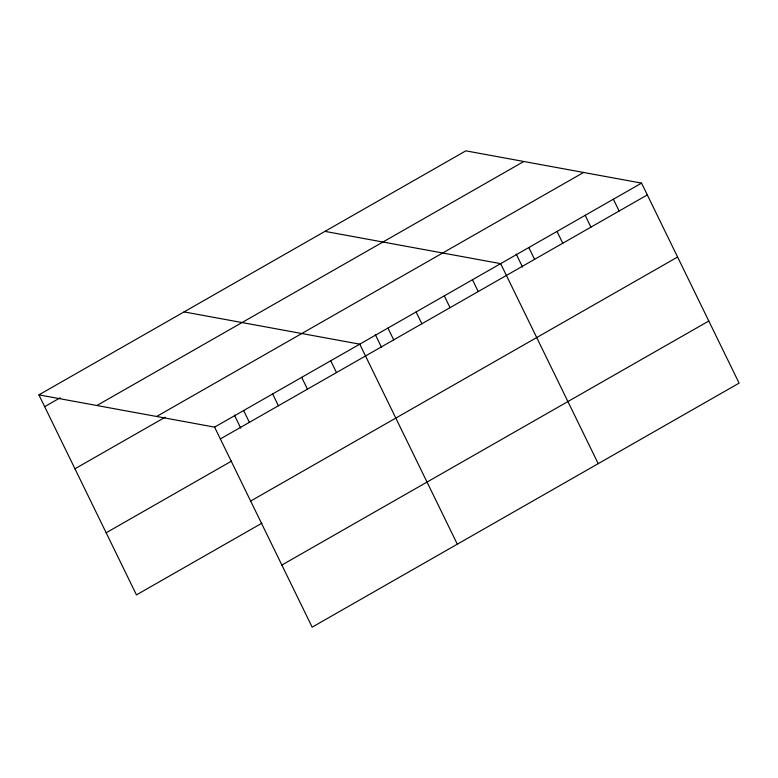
<?xml version="1.0" encoding="UTF-8"?>
<svg xmlns="http://www.w3.org/2000/svg" width="778" height="778" viewBox="0 0 778 778"><rect width="100%" height="100%" fill="white"/><g stroke="black" fill="none" stroke-linecap="round" stroke-linejoin="round"><path stroke-width="1.17" d="M38.9 394.864L465.847 150.844L641.549 183.112L739.1 383.136L312.153 627.156L214.592 427.132L38.9 394.864L136.451 594.888L261.914 523.176M44.657 406.67L60.207 397.782M96.88 405.513L523.827 161.493M156.621 416.483L583.568 172.463M74.951 468.784L165.16 417.222M214.592 427.132L641.549 183.112M220.349 438.938L647.306 194.918M106.158 532.774L231.62 461.062M250.642 501.051L677.599 257.032M281.86 565.042L708.807 321.022M324.951 231.377L500.653 263.645L598.204 463.659M184.065 311.9L359.757 344.168L457.318 544.182M613.365 199.226L619.123 211.023M585.192 215.331L590.949 227.127M557.009 231.436L562.766 243.242M528.826 247.54L534.583 259.346M516.184 254.046L522.534 267.058M472.47 279.749L478.227 291.555M444.296 295.854L450.054 307.66M416.113 311.959L421.871 323.765M387.94 328.063L393.697 339.869M375.288 334.569L381.638 347.591M330.728 360.759L336.485 372.565M301.689 377.359L307.456 389.156M272.66 393.95L278.417 405.756M243.631 410.541L249.388 422.347M234.392 415.102L240.742 428.114"/></g></svg>
